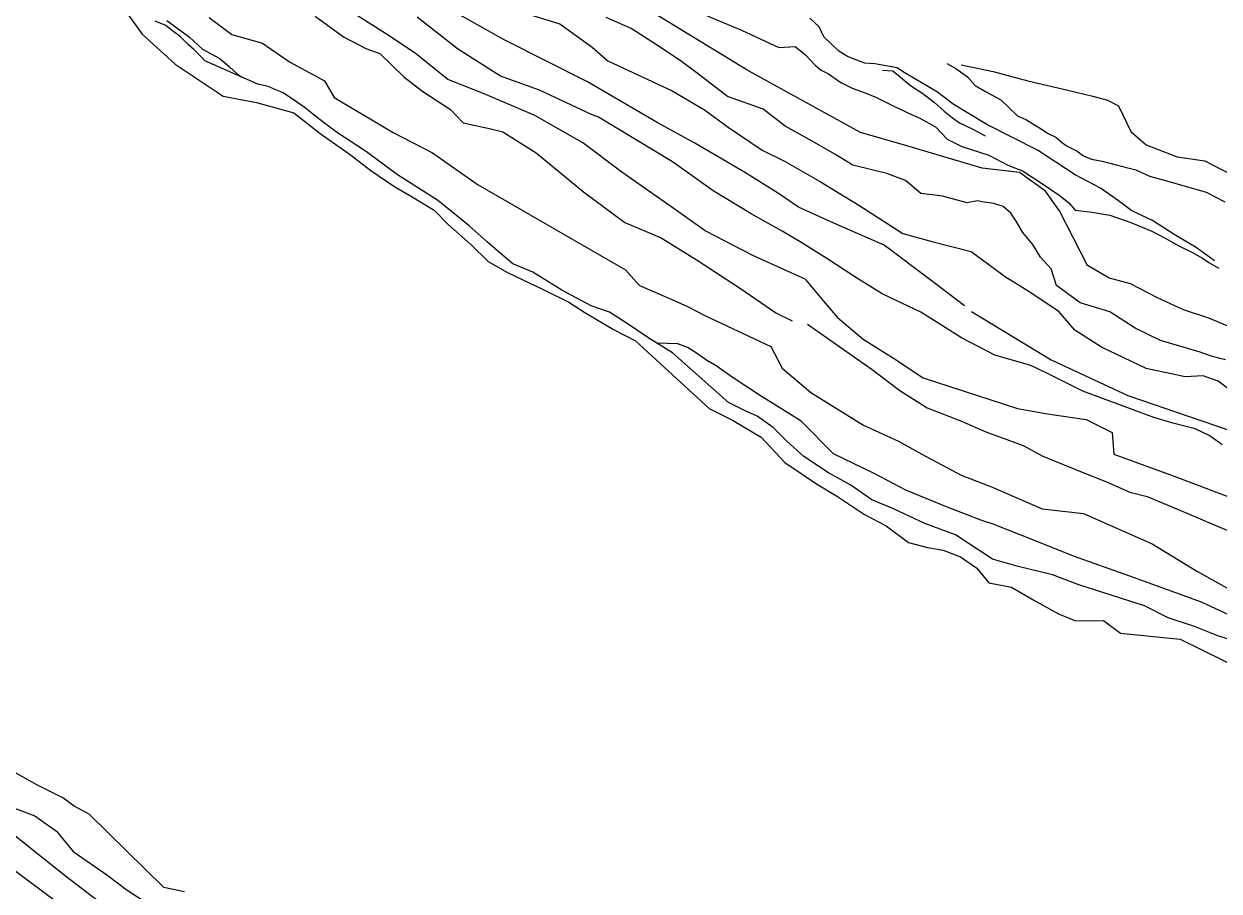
# Model space of a CAD drawing. Extents: x 73536 to 75854, y 478530 to 482386.
# Drawn here: x 74257.7 to 74588.3, y 479776.2 to 480016.2 of the extents above; entities that cross this region are included whole.
import ezdxf

# ---------------------------------------------------------------- set-up
doc = ezdxf.new("R2010")
doc.units = 0

msp = doc.modelspace()

# ---------------------------------------------------------------- linework, layer by layer
at = {"layer": 'TOPO_250913', "color": 30}
for points in [[(74551.971, 479949.401, 1597.931), (74544.191, 479964.498, 1595.337), (74540.323, 479969.935, 1595.454), (74533.119, 479975.128, 1595.963), (74522.809, 479976.285, 1595.68), (74501.909, 479982.482, 1595.182), (74489.135, 479986.21, 1595.741), (74457.934, 480003.353, 1595.348), (74424.826, 480023.623, 1595.66), (74412.238, 480030.945, 1595.909), (74396.339, 480040.575, 1595.597), (74385.898, 480046.898, 1595.35), (74372.398, 480054.022, 1595.571), (74366.661, 480059.001, 1595.851), (74363.026, 480064.688, 1595.22), (74362.881, 480070.794, 1595.206), (74366.64, 480075.643, 1595.037), (74372.133, 480080.018, 1595.264), (74379.191, 480085.926, 1595.263), (74383.892, 480092.325, 1595.627), (74388.457, 480096.504, 1595.561)], [(74517.87, 479938.209, 1625.696), (74509.012, 479944.891, 1623.774), (74495.71, 479955.035, 1624.205), (74481.763, 479961.108, 1623.08), (74471.967, 479965.485, 1622.857), (74466.397, 479969.321, 1623.206), (74457.304, 479975.038, 1623.284), (74443.289, 479983.186, 1623.804), (74432.831, 479988.953, 1624.015), (74413.545, 480000.199, 1622.524), (74390.734, 480011.724, 1625.098), (74363.667, 480026.968, 1625.038)], [(74284.667, 480021.319, 1672.265), (74290.364, 480013.429, 1671.76), (74294.322, 480009.803, 1671.572), (74299.488, 480005.07, 1671.327), (74312.798, 479996.26, 1671.881), (74322.053, 479994.478, 1671.782), (74332.356, 479991.646, 1671.67), (74339.646, 479985.885, 1671.573), (74347.642, 479980.241, 1671.471), (74353.639, 479975.655, 1671.391), (74359.988, 479971.304, 1671.311), (74365.045, 479968.365, 1671.25), (74371.159, 479964.72, 1671.175), (74375.039, 479960.722, 1671.117), (74381.271, 479955.196, 1671.029), (74386.092, 479950.492, 1670.959), (74391.501, 479947.435, 1670.894), (74401.333, 479942.694, 1670.78), (74408.429, 479939.222, 1670.697), (74412.808, 479936.353, 1670.642), (74420.81, 479931.673, 1670.545), (74426.849, 479928.502, 1670.473), (74447.216, 479909.804, 1672.041), (74453.704, 479906.531, 1671.652), (74461.681, 479901.892, 1671.279), (74468.232, 479894.828, 1671.234), (74476.914, 479888.973, 1671.231), (74482.742, 479885.423, 1671.43), (74490.192, 479880.464, 1671.581), (74496.262, 479877.322, 1671.464), (74502.404, 479872.708, 1671.611), (74507.669, 479871.331, 1671.607), (74511.965, 479870.592, 1671.565), (74516.767, 479868.753, 1671.482), (74521.335, 479865.637, 1671.49), (74524.642, 479861.5, 1671.335), (74530.902, 479860.333, 1671.271), (74537.057, 479856.715, 1671.375), (74543.858, 479852.967, 1671.248), (74548.619, 479850.995, 1670.81), (74556.398, 479851.154, 1670.651), (74561.082, 479847.61, 1670.53), (74577.549, 479846.001, 1670.369), (74601.511, 479834.18, 1670.186)], [(74308.921, 480017.976, 1655.55), (74315.208, 480013.31, 1655.75), (74323.644, 480010.873, 1655.508), (74331.179, 480005.725, 1655.273), (74340.867, 480000.489, 1655.667), (74343.534, 479995.89, 1654.906), (74359.853, 479986.212, 1655.543), (74370.75, 479980.564, 1656.433), (74383.361, 479971.732, 1654.948), (74421.675, 479949.527, 1655.448), (74424.133, 479948.165, 1655.445), (74427.955, 479943.796, 1655.332), (74436.05, 479940.337, 1655.514), (74441.218, 479937.984, 1655.481), (74446.24, 479935.462, 1656.395)], [(74338.267, 480018.36, 1654.045), (74346.113, 480012.655, 1654.602), (74352.304, 480009.372, 1654.523), (74356.158, 480008.041, 1654.567), (74362.76, 480001.607, 1653.939), (74367.987, 479997.516, 1654.884), (74375.657, 479992.536, 1654.866), (74379.222, 479988.829, 1653.473), (74386.881, 479987.15, 1654.793), (74390.184, 479986.31, 1654.538), (74399.419, 479980.502, 1654.824), (74412.528, 479969.773, 1654.315), (74423.908, 479961.255, 1654.615), (74433.942, 479957.043, 1654.826), (74443.956, 479950.797, 1654.302), (74455.92, 479942.965, 1655.019), (74465.729, 479936.256, 1655.288), (74470.201, 479934.05, 1655.375)], [(74473.787, 479945.571, 1641.095), (74459.319, 479952.17, 1640.89), (74446.109, 479959.003, 1640.921), (74436.614, 479965.699, 1640.682), (74423.064, 479975.152, 1640.433), (74412.327, 479983.298, 1640.423), (74398.984, 479990.833, 1640.411), (74384.976, 479996.906, 1640.413), (74374.918, 480000.847, 1640.586), (74365.918, 480008.118, 1640.266), (74357.748, 480013.563, 1640.447), (74349.447, 480018.859, 1640.196)], [(74487.528, 479946.26, 1640.582), (74479.764, 479951.346, 1640.406), (74472.414, 479955.883, 1640.268), (74467.426, 479958.855, 1640.012), (74458.916, 479963.628, 1639.998), (74448.387, 479970.038, 1640.051), (74439.936, 479976.068, 1640.09), (74437.151, 479978.057, 1639.139), (74416.616, 479990.382, 1639.335), (74414.85, 479991.059, 1639.849), (74400.334, 479997.841, 1640.148), (74389.484, 480001.78, 1639.963), (74377.667, 480009.326, 1639.767), (74366.473, 480018.051, 1639.985)], [(74396.616, 480019.084, 1609.412), (74405.972, 480016.198, 1609.844), (74414.916, 480009.772, 1609.002), (74419.171, 480006.047, 1609.449), (74436.991, 479997.738, 1609.495), (74445.937, 479992.486, 1609.502), (74452.478, 479987.687, 1609.427), (74461.924, 479981.322, 1609.79), (74468.117, 479978.22, 1609.341), (74477.814, 479972.694, 1609.388), (74488.638, 479966.07, 1609.51), (74500.855, 479958.185, 1610.217), (74509.183, 479955.886, 1609.507), (74519.711, 479953.238, 1609.865), (74529.899, 479945.735, 1610.469)], [(74543.394, 479943.787, 1610.611), (74541.882, 479948.399, 1609.953), (74538.939, 479951.638, 1609.59), (74536.788, 479955.208, 1609.395), (74534.063, 479958.534, 1608.817), (74532.215, 479961.607, 1609.03), (74530.706, 479963.825, 1609.171), (74528.578, 479965.687, 1608.975), (74526.017, 479966.519, 1608.553), (74522.78, 479967.004, 1608.765), (74521.461, 479967.221, 1609.232), (74518.627, 479966.669, 1609.206), (74511.85, 479968.588, 1608.95), (74505.787, 479969.332, 1608.675), (74501.541, 479972.916, 1608.922), (74496.406, 479974.787, 1608.749), (74487.03, 479977.171, 1608.695), (74482.021, 479980.142, 1608.92), (74475.77, 479983.735, 1608.281), (74468.305, 479987.91, 1609.109), (74462.152, 479992.632, 1608.885), (74452.293, 479996.131, 1608.458), (74444.325, 480002.344, 1608.676), (74439.214, 480006.064, 1608.363), (74432.715, 480010.463, 1607.893), (74425.707, 480014.93, 1607.941), (74418.792, 480017.981, 1608.339)], [(74443.825, 480019.664, 1594.527), (74456.195, 480014.471, 1594.86), (74461.34, 480012.068, 1594.54), (74466.532, 480009.724, 1594.566), (74471.025, 480009.973, 1594.384), (74473.932, 480007.627, 1594.37), (74476.539, 480004.793, 1594.147), (74478.199, 480003.435, 1594.159), (74480.259, 480002.379, 1594.326), (74483.665, 480000.026, 1594.33), (74486.821, 479998.458, 1594.037), (74490.391, 479997.191, 1594.147), (74493.504, 479995.895, 1594.577), (74496.098, 479994.564, 1594.571), (74498.746, 479993.293, 1594.311), (74500.753, 479992.367, 1594.63), (74502.361, 479991.506, 1594.296), (74505.543, 479990.113, 1594.499), (74509.888, 479987.771, 1594.309), (74513.139, 479984.338, 1593.858), (74517.192, 479982.292, 1594.46), (74524.628, 479979.918, 1594.931), (74529.928, 479977.157, 1594.734), (74533.939, 479975.525, 1595.155), (74539.171, 479972.194, 1594.503), (74544.371, 479968.627, 1594.354), (74546.799, 479966.746, 1594.749), (74548.498, 479964.683, 1594.679), (74553.233, 479964.147, 1594.991), (74558.059, 479963.327, 1593.611), (74563.936, 479961.238, 1592.553), (74567.038, 479959.99, 1592.571), (74569.762, 479958.874, 1592.782), (74573.447, 479956.897, 1592.661), (74577.187, 479954.828, 1592.938), (74580.758, 479953.064, 1593.105), (74583.732, 479951.399, 1593.167), (74585.51, 479950.153, 1593.423), (74588.236, 479948.648, 1593.685)], [(74587.099, 479950.665, 1592.792), (74581.945, 479954.338, 1591.704), (74575.9, 479957.954, 1590.907), (74569.921, 479961.859, 1590.17), (74564.235, 479964.486, 1589.121), (74560.544, 479967.247, 1588.747), (74555.492, 479970.729, 1587.826), (74548.541, 479974.465, 1587.246), (74538.068, 479981.284, 1585.858), (74524.069, 479988.37, 1584.314), (74514.783, 479994.048, 1584.089), (74510.449, 479997.293, 1584.82), (74500.714, 480003.068, 1584.809), (74499.31, 480004.106, 1585.143), (74493.125, 480005.141, 1586.311), (74490.304, 480005.382, 1586.561), (74488.124, 480006.225, 1586.511), (74485.513, 480007.189, 1586.929), (74483.135, 480008.717, 1586.949), (74480.999, 480010.701, 1587.293), (74479.022, 480012.606, 1586.808), (74477.683, 480015.371, 1586.866), (74475.072, 480017.857, 1587.437)], [(74596.348, 479844.243, 1673.588), (74588.01, 479846.916, 1674.384), (74581.543, 479849.503, 1673.953), (74574.25, 479851.9, 1674.035), (74567.663, 479855.181, 1674.01), (74549.503, 479860.973, 1676.382), (74542.205, 479863.761, 1675.269), (74532.78, 479866.047, 1673.94), (74525.648, 479868.069, 1674.279), (74515.415, 479874.825, 1674.51), (74506.92, 479877.997, 1674.431), (74498.216, 479882.008, 1673.95), (74492.236, 479884.521, 1674.083), (74486.473, 479888.613, 1673.671), (74480.313, 479891.992, 1673.878), (74473.406, 479896.535, 1674.019), (74468.697, 479900.732, 1673.425), (74464.975, 479904.538, 1673.682), (74460.575, 479907.678, 1673.476), (74457.005, 479909.265, 1673.411), (74452.636, 479911.424, 1673.259), (74437.068, 479925.227, 1672.277), (74430.599, 479929.242, 1672.274), (74424.872, 479933.12, 1672.056), (74419.666, 479936.465, 1671.951), (74414.611, 479938.208, 1671.795), (74406.507, 479942.508, 1671.795), (74398.461, 479947.554, 1671.792), (74392.897, 479949.798, 1672.113), (74388.733, 479953.43, 1672.117), (74385.845, 479955.923, 1672.323), (74380.849, 479960.356, 1671.796), (74376.459, 479963.985, 1671.775), (74372.044, 479967.448, 1671.713), (74361, 479974.409, 1671.767), (74352.462, 479980.845, 1671.732), (74344.101, 479986.299, 1671.422), (74340.821, 479988.726, 1671.325), (74337.936, 479990.974, 1671.316), (74335.211, 479993.183, 1671.307), (74333.119, 479994.645, 1671.204), (74330.511, 479996.395, 1671.213), (74329.191, 479997.218, 1671.292), (74327.334, 479998.022, 1671.254), (74325.196, 479998.891, 1671.184), (74322.416, 479999.546, 1670.992), (74307.722, 480006.038, 1674.487), (74306.74, 480007.13, 1674.559), (74304.714, 480009.154, 1674.42), (74303.185, 480010.422, 1674.37), (74300.85, 480012.715, 1674.287), (74298.77, 480014.296, 1673.987), (74296.905, 480015.79, 1674.152), (74294.016, 480016.935, 1674.618)], [(74297.168, 480017.183, 1671.888), (74303.486, 480012.591, 1672.196), (74307.034, 480009.192, 1671.309), (74311.898, 480006.632, 1671.433), (74314.558, 480004.302, 1671.144), (74316.686, 480002.44, 1671.573), (74317.955, 480001.517, 1671.715)], [(74512.996, 480005.24, 1584.032), (74515.528, 480003.84, 1584.448), (74518.687, 480001.543, 1584.224), (74520.876, 479999.213, 1584.067), (74523.743, 479997.507, 1583.877), (74527.93, 479995.255, 1584.247), (74532.586, 479990.783, 1585.082), (74535.039, 479989.631, 1585.398), (74536.824, 479988.549, 1585.307), (74538.633, 479987.425, 1585.63), (74541.054, 479985.919, 1586.138), (74543.136, 479984.846, 1586.666), (74545.062, 479983.249, 1587.134), (74546.519, 479982.317, 1587.161), (74549.109, 479981.016, 1586.852), (74550.811, 479979.68, 1586.963), (74553.071, 479978.774, 1587.481), (74556.005, 479978.268, 1587.373), (74559.881, 479977.265, 1587.69), (74565.266, 479975.855, 1587.843)], [(74516.958, 480004.932, 1582.876), (74525.869, 480003.092, 1581.79), (74535.446, 480000.467, 1581.642), (74546.49, 479997.863, 1580.837), (74553.367, 479996.236, 1580.422), (74557.448, 479995.077, 1580.254), (74560.476, 479993.595, 1580.275), (74563.936, 479986.474, 1581.132), (74568.168, 479982.782, 1580.06), (74576.775, 479979.436, 1580.501), (74584.365, 479978.323, 1580.629), (74591.641, 479974.511, 1580.365), (74597.943, 479974.796, 1580.42), (74607.701, 479972.106, 1581.631), (74618.918, 479971.091, 1580.969)], [(74495.233, 480003.412, 1586.92), (74498.032, 480003.19, 1587.419), (74500.149, 480001.497, 1587.312), (74503, 479999.202, 1587.134), (74506.379, 479996.918, 1587.114), (74509.636, 479994.438, 1587.171), (74512.296, 479992.108, 1587.173), (74514.533, 479990.241, 1586.828), (74516.519, 479988.88, 1586.94), (74520.164, 479987.098, 1587.238), (74523.588, 479985.246, 1587.254)], [(74565.266, 479975.855, 1587.843), (74569.054, 479974.044, 1588.497), (74574.146, 479972.668, 1589.381), (74584.739, 479969.654, 1589.628), (74589.936, 479966.961, 1589.748)], [(74551.688, 479949.649, 1598.083), (74557.946, 479945.954, 1597.054), (74563.759, 479944.397, 1596.844), (74571.164, 479940.495, 1596.537), (74578.417, 479937.203, 1596.128), (74585.412, 479934.925, 1595.958), (74590.433, 479932.752, 1595.947), (74595.363, 479930.818, 1596.302), (74602.834, 479926.433, 1597.12), (74610.484, 479924.412, 1597.532), (74615.667, 479921.816, 1597.823), (74621.354, 479919.189, 1598.849), (74626.746, 479914.848, 1599.003), (74633.336, 479909.339, 1600.285), (74640.788, 479904.684, 1601.41), (74650.854, 479899.474, 1602.888), (74660.588, 479894.243, 1604.602), (74671.382, 479887.773, 1606.041), (74678.376, 479882.901, 1607.238), (74684.627, 479879.308, 1607.644), (74690.945, 479874.718, 1608.691)], [(74473.787, 479945.571, 1641.095), (74478.93, 479939.519, 1641.415), (74482.76, 479934.933, 1641.2), (74489.841, 479928.954, 1640.395), (74498.288, 479923.681, 1639.997), (74506.422, 479918.249, 1640.009), (74532.6, 479909.78, 1640.821), (74540.898, 479908.28, 1640.962), (74551.512, 479906.786, 1641.078), (74558.777, 479903.137, 1641.248), (74559.174, 479897.15, 1641.163), (74576.633, 479890.79, 1641.359), (74594.623, 479883.964, 1641.216)], [(74589.14, 479899.78, 1640.081), (74585.73, 479902.27, 1640.149), (74581.67, 479904.17, 1640.226), (74575.9, 479905.65, 1640.185), (74570.27, 479907.28, 1640.328), (74550.6, 479914.61, 1640.398), (74540.71, 479919.53, 1640.054), (74536.26, 479921.68, 1640.072), (74526.292, 479924.532, 1639.493), (74517.06, 479929.33, 1640.042), (74505.796, 479936.452, 1639.486), (74495.103, 479941.509, 1639.963), (74487.528, 479946.26, 1640.582)], [(74591.872, 479914.491, 1610.539), (74588.051, 479917.31, 1610.704), (74583.889, 479918.841, 1611.161), (74578.96, 479918.589, 1610.711), (74568.125, 479920.899, 1611.712), (74555.788, 479926.752, 1611.597), (74548.385, 479931.429, 1611.631), (74544.03, 479936.654, 1612.014), (74535.508, 479942.285, 1611.404), (74529.899, 479945.735, 1610.469)], [(74590.125, 479923.273, 1609.773), (74586.45, 479924.146, 1609.394), (74583.057, 479925.399, 1609.682), (74572.122, 479928.634, 1609.76), (74565.144, 479932.034, 1610.167), (74558.066, 479936.575, 1609.929), (74549.885, 479939.04, 1610.001), (74543.394, 479943.787, 1610.611)], [(74446.24, 479935.462, 1656.395), (74464.304, 479926.913, 1656.105), (74467.404, 479920.909, 1654.665), (74475.365, 479914.186, 1654.654), (74489.995, 479905.134, 1654.85), (74499.656, 479900.732, 1654.847), (74506.056, 479897.177, 1654.617), (74516.963, 479891.386, 1654.959), (74525.395, 479888.139, 1654.972), (74539.424, 479881.979, 1654.934), (74550.862, 479880.692, 1655.555), (74569.839, 479872.31, 1654.677), (74582.373, 479864.65, 1654.69), (74600.852, 479854.347, 1656.223), (74616.757, 479852.403, 1657.486), (74629.428, 479850.234, 1656.778), (74645.888, 479845.687, 1656.214)], [(74519.834, 479936.593, 1625.805), (74541.911, 479923.256, 1625.808), (74563.109, 479913.401, 1625.205), (74590.799, 479903.871, 1625.136)], [(74474.427, 479933.112, 1654.536), (74492.32, 479920.57, 1653.454), (74500.03, 479914.74, 1653.474), (74507.54, 479910.02, 1653.901), (74517.1, 479906.3, 1653.971), (74523.77, 479903.32, 1654.249), (74534.1, 479899.52, 1654.021), (74539.54, 479896.63, 1654.451), (74545.51, 479894.22, 1654.307), (74551.36, 479891.77, 1654.253), (74557.2, 479889.49, 1654.195), (74563.65, 479886.67, 1654.308), (74568.43, 479885.45, 1654.081), (74577.05, 479881.8, 1654.036), (74592.25, 479875.35, 1654.024)], [(74432.668, 479927.958, 1669.294), (74438.495, 479927.821, 1669.407), (74441.465, 479926.672, 1668.979), (74443.506, 479925.419, 1669.037), (74447.161, 479922.751, 1669.101)], [(74600.13, 479848.41, 1669.514), (74583.43, 479856.2, 1669.685), (74563.68, 479863.36, 1669.594), (74548.015, 479868.931, 1669.961), (74537.28, 479873.25, 1669.517), (74525.85, 479877.81, 1669.722), (74522.68, 479878.82, 1669.78), (74512.952, 479882.557, 1669.59), (74501.705, 479887.217, 1669.93), (74492.88, 479891.839, 1670.326), (74481.658, 479897.225, 1669.299), (74472.742, 479906.324, 1669.486), (74461.186, 479913.483, 1669.14), (74453.89, 479918.26, 1669.4), (74449.182, 479921.572, 1669.37), (74447.161, 479922.751, 1669.101)], [(74293.048, 479762.096, 1669.62), (74269.125, 479780.34, 1670.246), (74244.498, 479799.951, 1669.786), (74223.663, 479815.18, 1669.603), (74195.854, 479838.558, 1670.625), (74171.818, 479856.035, 1672.572)], [(74203.51, 479820.917, 1655.563), (74216.693, 479812.976, 1655.734), (74230.515, 479801.036, 1655.409), (74252.675, 479783.793, 1655.736), (74276.912, 479765.735, 1655.372)], [(74302.048, 479776.033, 1671.137), (74296.416, 479777.247, 1671.279), (74275.716, 479797.494, 1670.719), (74271.573, 479799.724, 1671.126), (74268.428, 479802.065, 1671.115), (74261.202, 479805.638, 1670.816), (74249.803, 479811.966, 1670.38)], [(74245.194, 479802.845, 1673.259), (74260.697, 479797.108, 1674.771), (74266.71, 479792.785, 1675.084), (74271.308, 479787.211, 1675.185), (74280.841, 479780.523, 1674.791), (74286.248, 479776.534, 1674.654), (74290.686, 479773.61, 1674.387)]]:
    msp.add_polyline3d(points, dxfattribs=at)

doc.saveas('drawing.dxf')
